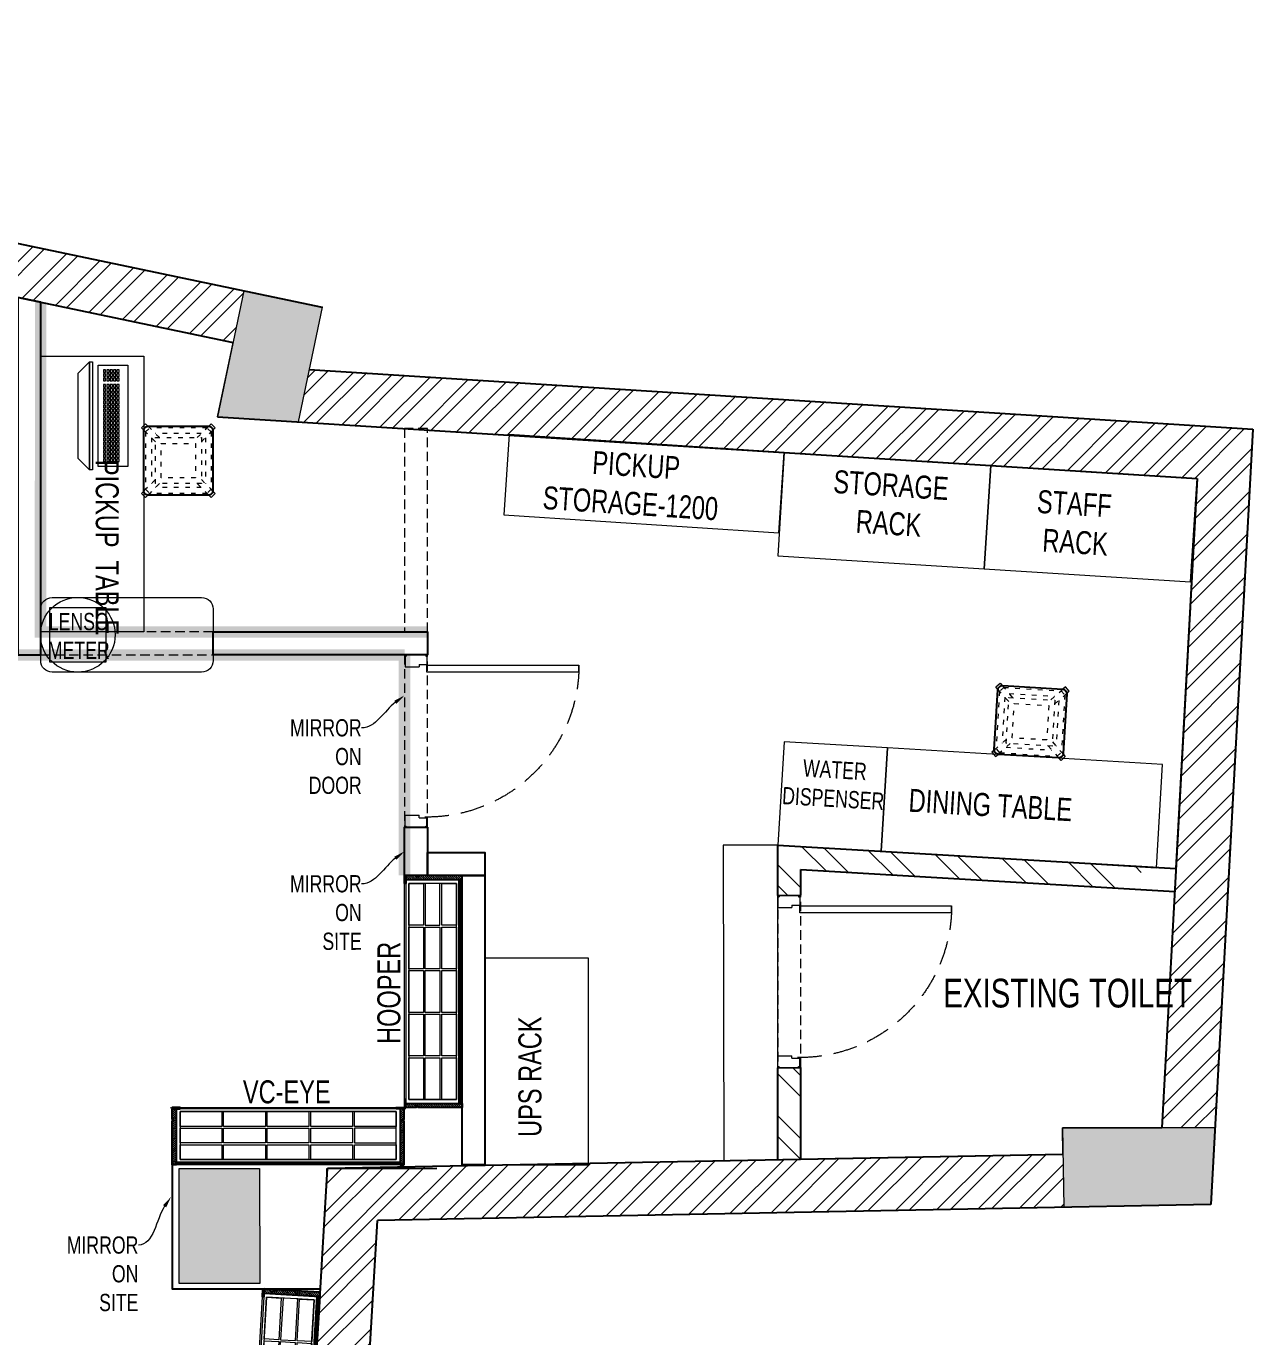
# Model space of a CAD drawing. Header units: feet. Extents: x 6677543 to 6687447, y -5287600 to -5276945.
# Drawn here: x 6682110 to 6687447, y -5282649 to -5276945 of the extents above; entities that cross this region are included whole.
import ezdxf
from ezdxf import colors
from ezdxf.entities.mleader import LeaderData, LeaderLine
from ezdxf.math import Vec2, Vec3

# ---------------------------------------------------------------- set-up
doc = ezdxf.new("R2010")
doc.units = ezdxf.units.FT
doc.header["$LTSCALE"] = 33
doc.header["$MEASUREMENT"] = 0
for name, pattern in [('a_p6_plan_L18$0$HIDDEN', [0.375, 0.25, -0.125]), ('ACAD_ISO03W100', [30, 12, -18]), ('HIDDEN2', [4.7625, 3.175, -1.5875])]:
    doc.linetypes.add(name, pattern=pattern)
for name, color, linetype, lineweight in [('A-COL', 243, 'Continuous', 9), ('A-STAIR', 6, 'Continuous', 5), ('brick wall hatch', 251, 'Continuous', 0), ('column hatch', 5, 'Continuous', 0), ('Door', 2, 'Continuous', 13), ('LENS-CURTAIN', 5, 'a_p6_plan_L18$0$HIDDEN', 9), ('LENS-DIM', 252, 'Continuous', 5), ('LENS-DOOR', 34, 'Continuous', 20), ('LENS-PARTITION', 21, 'Continuous', 25), ('LENS-TEXT', 31, 'Continuous', 5), ('LENS_CURTAIN', 5, 'a_p6_plan_L18$0$HIDDEN', 9), ('LK-EQPMT', 3, 'Continuous', 18), ('LK-FF&E WALL', 1, 'Continuous', 9), ('LK-FLUTTED FINISH', 20, 'Continuous', 30), ('LK-IT', 3, 'Continuous', 18), ('LK-MIRROR', 133, 'Continuous', 13), ('LK-TILES FINISH', 251, 'Continuous', 5), ('LN-ELEVATION-1', 81, 'Continuous', 25), ('LN-ELEVATION-2', 103, 'Continuous', 20), ('LN-ELEVATION-3', 125, 'Continuous', 18), ('LN-ELEVATION-5', 167, 'Continuous', 5), ('LN-HATCH', 251, 'Continuous', 0), ('PLANO-TXT', 252, 'Continuous', 5), ('TEXT', 1, 'Continuous', 0)]:
    doc.layers.add(name, color=color, linetype=linetype, lineweight=lineweight)
doc.layers.add('A-WALL', color=1, linetype='Continuous')
doc.styles.add('LK TXT', font='GILC____.TTF', dxfattribs={"height": 100})
doc.styles.get("Standard").update_dxf_attribs({"font": 'GILC____.TTF'})
pattern_1 = [(45, (7858558.917, 3503823.203), (-4.4901280605, 4.4901280605), [])]

# ---------------------------------------------------------------- blocks, each defined once
blk = doc.blocks.new('*U43')
at = {"layer": 'LENS-DOOR'}
for p, q in [((548121.8, 1779234.5), (548121.8, 1778573.7)), ((548121.8, 1779234.5), (548153, 1779234.5)), ((548153, 1778573.7), (548153, 1779234.5)), ((547448, 1778568.5), (547453.2, 1778568.5)), ((547448, 1778484.2), (547448, 1778568.5)), ((547453.2, 1778573.7), (547489.6, 1778573.7)), ((547453.2, 1778568.5), (547453.2, 1778573.7)), ((547489.6, 1778539.9), (547489.6, 1778573.7)), ((548121.8, 1778573.7), (548153, 1778573.7)), ((548192.1, 1778573.7), (548155.6, 1778573.7)), ((548155.6, 1778539.9), (548155.6, 1778573.7)), ((548192.1, 1778568.5), (548192.1, 1778573.7)), ((548197.3, 1778568.5), (548192.1, 1778568.5)), ((548197.3, 1778484.2), (548197.3, 1778568.5)), ((547489.6, 1778539.9), (547500.1, 1778539.9)), ((547500.1, 1778479), (547500.1, 1778539.9)), ((548145.2, 1778479), (548145.2, 1778539.9)), ((548155.6, 1778539.9), (548145.2, 1778539.9)), ((547448, 1778484.2), (547453.2, 1778484.2)), ((547453.2, 1778479), (547453.2, 1778484.2)), ((547453.2, 1778479), (547500.1, 1778479)), ((548192.1, 1778479), (548145.2, 1778479)), ((548192.1, 1778479), (548192.1, 1778484.2)), ((548197.3, 1778484.2), (548192.1, 1778484.2))]:
    blk.add_line(p, q, dxfattribs=at)
at = {"layer": 'LENS-DOOR', "color": 7, "linetype": 'HIDDEN2'}
blk.add_ellipse((548153, 1778573.7), major_axis=(-660.8, 0), ratio=1, start_param=-1.570791, end_param=0.051209, dxfattribs=at)
blk = doc.blocks.new('A$C8d798a6e')
at = {"layer": 'brick wall hatch'}
h = blk.add_hatch(dxfattribs=at)
h.set_pattern_fill('ANSI32', color=256, scale=514.888744, angle=90)
h.set_pattern_definition([(135, (-262771.84, 4252.76), (-136.5305, -136.5305), []), (135, (-262771.84, 4343.78), (-136.5305, -136.5305), [])])
h.paths.add_polyline_path([(5966.8, -540.7), (5866.8, -542.6), (5866.8, -942.7), (5966.8, -940.8)])
h.paths.add_polyline_path([(5866.8, 427.3), (5866.8, 207.5), (5966.8, 209.4), (5966.8, 321.2), (7443.2, 233.8), (7448.7, 333.6)])
at = {"layer": 'column hatch'}
h = blk.add_hatch(color=8, dxfattribs=at)
h.dxf.hatch_style = 1
h.paths.add_polyline_path([(573.7, -986.5), (227.6, -987.3), (228.9, -1487.3), (569, -1486.5)])
h.paths.add_polyline_path([(3611, -981.8), (3611, -980.3), (3261, -981.1), (3261, -981.8), (3262.2, -1481.1), (3612.2, -1480.3)])
h.paths.add_polyline_path([(532.2, -5449.8), (182.2, -5450.6), (182.2, -5742.2), (532.2, -5742.2)])
h.paths.add_polyline_path([(3382.2, -5442.9), (3032.2, -5443.7), (3032.2, -5742.2), (3382.2, -5742.2)])
h.paths.add_polyline_path([(724.2, 3428.1), (381.5, 3499.7), (267.1, 2951.5), (609.7, 2880)])
h.paths.add_polyline_path([(3884.2, 2768.5), (3543.4, 2839.6), (3428.9, 2291.4), (3780, 2269.3)])
h.paths.add_polyline_path([(7767.5, -804), (7104.3, -802.9), (7111, -1148.9), (7749.5, -1136.6)])
at = {"layer": 'LN-HATCH'}
h = blk.add_hatch(dxfattribs=at)
h.set_pattern_fill('ANSI32', color=256, scale=333, angle=180)
h.set_pattern_definition([(225, (-7770641.83, 5275627.41), (88.2999593, -88.2999593), []), (225, (-7770700.7, 5275627.41), (88.2999593, -88.2999593), [])])
h.paths.add_polyline_path([(-1740.7, 3707.7), (334.5, 3274.5), (381.5, 3499.7), (-1971.4, 3990.8), (-1947.8, -5742.8), (-1717.8, -5742.2)])
h.paths.add_polyline_path([(724.2, 3428.1), (677.2, 3203), (3496.4, 2614.5), (3543.4, 2839.6)])
h.paths.add_polyline_path([(3827.4, 2496.7), (3780, 2269.3), (7690.5, 2022.3), (7537.2, -803.6), (7767.5, -804), (7932.5, 2237.4)])
h.paths.add_polyline_path([(7106.5, -918.9), (3907.1, -980.3), (3632.2, -5672.2), (3382.2, -5672.2), (3382.2, -5742.2), (3858.5, -5742.2), (4124.3, -1206.2), (7111, -1148.9)])
at = {"layer": 'A-COL'}
for p, q in [((3543.4, 2839.6), (3428.9, 2291.4)), ((3543.4, 2839.6), (3886, 2768.1)), ((3884.2, 2768.5), (3780, 2269.3)), ((3428.9, 2291.4), (3778.2, 2269.4)), ((7767.5, -804), (7104.3, -802.9)), ((7104.3, -802.9), (7111, -1148.9)), ((3261, -981.1), (3611, -980.3)), ((3262.2, -1481.1), (3261, -981.1)), ((3611, -980.3), (3612.2, -1480.3)), ((7749.5, -1136.6), (7111, -1148.9)), ((3612.2, -1480.3), (3262.2, -1481.1))]:
    blk.add_line(p, q, dxfattribs=at)
at = {"layer": 'A-STAIR'}
for p, q in [((5628.5, 427.3), (5631.4, -947.2)), ((5866.8, 427.3), (5628.5, 427.3)), ((5866.8, -542.6), (5866.8, 259.8))]:
    blk.add_line(p, q, dxfattribs=at)
at = {"layer": 'A-WALL'}
for p, q in [((-1971.4, 3990.8), (3884.2, 2768.5)), ((677.2, 3203), (3496.4, 2614.5)), ((3827.4, 2496.7), (7932.5, 2237.4)), ((3428.9, 2291.4), (7690.5, 2022.3)), ((7932.5, 2237.4), (7749.5, -1136.6)), ((7690.5, 2022.3), (7537.2, -803.6)), ((5866.8, 207.5), (5866.8, 427.3)), ((5866.8, 427.3), (7598.4, 324.7)), ((5966.8, 209.4), (5966.8, 321.2)), ((5966.8, 321.2), (7593, 224.9)), ((5866.8, 207.5), (5966.8, 209.4)), ((5866.8, -542.6), (5966.8, -540.7)), ((5866.8, -942.7), (5866.8, -542.6)), ((5966.8, -940.8), (5966.8, -540.7)), ((7106.5, -918.9), (3907.1, -980.3)), ((3632.2, -5672.2), (3907.1, -980.3)), ((3907.1, -980.3), (4382.9, -979.3)), ((7749.5, -1136.6), (4124.3, -1206.2)), ((3858.5, -5742.2), (4124.3, -1206.2))]:
    blk.add_line(p, q, dxfattribs=at)
at = {"layer": 'LENS_CURTAIN', "ltscale": 5}
blk.add_lwpolyline([(5966.3, -541.7), (5966.8, 207.5), (5866.8, 207.5), (5866.3, -541.7)], close=True, dxfattribs=at)
at = {"layer": 'Door', "xscale": -1, "rotation": 270}
blk.add_blockref('*U43', (-1772612.2, -547989.8), dxfattribs=at)
at = {"layer": 'TEXT'}
blk.add_text('EXISTING TOILET', height=125, dxfattribs=at).set_placement((6585.5, -279.6))
blk = doc.blocks.new('VC HD 1010')
at = {"layer": 'LN-HATCH', "ltscale": 0.5}
h = blk.add_hatch(dxfattribs=at)
h.set_pattern_fill('ANSI31', color=256, scale=2)
h.set_pattern_definition([(45, (3761554.586, 1795022.936), (-4.490128061, 4.490128061), [])])
h.paths.add_polyline_path([(-505.2, 24), (-505.2, -166), (-499.2, -166), (-499.2, -176), (-505.2, -176), (-505.2, -220), (-487.2, -220), (-487.2, 24)])
h = blk.add_hatch(dxfattribs=at)
h.set_pattern_fill('ANSI31', color=256, scale=2)
h.set_pattern_definition(pattern_1)
h.paths.add_polyline_path([(504.8, 24), (504.8, -166), (498.8, -166), (498.8, -176), (504.8, -176), (504.8, -220), (486.8, -220), (486.8, 24)])
h = blk.add_hatch(dxfattribs=at)
h.set_pattern_fill('ANSI31', color=256, scale=2)
h.set_pattern_definition([(45, (7858741.917, 3503823.203), (-4.4901280605, 4.4901280605), [])])
h.paths.add_polyline_path([(-470.2, -220), (-470.2, -226), (-505.2, -226), (-505.2, -220)])
h = blk.add_hatch(dxfattribs=at)
h.set_pattern_fill('ANSI31', color=256, scale=2)
h.set_pattern_definition(pattern_1)
h.paths.add_polyline_path([(476.8, -220), (476.8, -226), (511.8, -226), (511.8, -220)])
at = {"layer": 'LN-ELEVATION-1', "ltscale": 0.5}
for points in [[(-505.2, 24), (-505.2, -166), (-499.2, -166), (-499.2, -176), (-505.2, -176), (-505.2, -220), (-487.2, -220), (-487.2, 24)], [(486.8, 12), (-487.2, 12), (-487.2, 18), (486.8, 18)], [(504.8, 24), (504.8, -166), (498.8, -166), (498.8, -176), (504.8, -176), (504.8, -220), (486.8, -220), (486.8, 24)], [(-470.2, -220), (-470.2, -226), (-505.2, -226), (-505.2, -220)], [(469.8, -220), (469.8, -226), (504.8, -226), (504.8, -220)]]:
    blk.add_lwpolyline(points, close=True, dxfattribs=at)
at = {"layer": 'LN-ELEVATION-2', "ltscale": 0.5}
blk.add_lwpolyline([(470.2, 0), (-470.2, 0), (-470.2, -208), (470.2, -208)], close=True, dxfattribs=at)
at = {"layer": 'LN-ELEVATION-3', "ltscale": 0.5}
for p, q in [((-487.2, 24), (486.8, 24)), ((-470.2, -220), (469.8, -220)), ((469.8, -226), (-470.2, -226))]:
    blk.add_line(p, q, dxfattribs=at)
for points in [[(-470.2, 0), (-288.5, 0), (-288.5, -64), (-470.2, -64)], [(-280.5, 0), (-98.8, 0), (-98.8, -64), (-280.5, -64)], [(-90.8, 0), (90.8, 0), (90.8, -64), (-90.8, -64)], [(98.8, 0), (280.5, 0), (280.5, -64), (98.8, -64)], [(288.5, 0), (470.2, 0), (470.2, -64), (288.5, -64)], [(-470.2, -136), (-288.5, -136), (-288.5, -72), (-470.2, -72)], [(-280.5, -72), (-98.8, -72), (-98.8, -136), (-280.5, -136)], [(-90.8, -72), (90.8, -72), (90.8, -136), (-90.8, -136)], [(98.8, -72), (280.5, -72), (280.5, -136), (98.8, -136)], [(288.5, -72), (470.2, -72), (470.2, -136), (288.5, -136)], [(-470.2, -144), (-288.5, -144), (-288.5, -208), (-470.2, -208)], [(-280.5, -144), (-98.8, -144), (-98.8, -208), (-280.5, -208)], [(-90.8, -144), (90.8, -144), (90.8, -208), (-90.8, -208)], [(98.8, -144), (280.5, -144), (280.5, -208), (98.8, -208)], [(288.5, -144), (470.2, -144), (470.2, -208), (288.5, -208)]]:
    blk.add_lwpolyline(points, close=True, dxfattribs=at)
blk = doc.blocks.new('CLENS 600 TYPE 6')
at = {"layer": 'LN-ELEVATION-1', "ltscale": 0.5}
blk.add_lwpolyline([(130, -225), (-130, -225, -0.414214), (-150, -205), (-150, 55, -0.414214), (-130, 75), (130, 75, -0.414214), (150, 55), (150, -205, -0.414214)], format="xyb", close=True, dxfattribs=at)
at = {"layer": 'LN-ELEVATION-3', "linetype": 'ACAD_ISO03W100', "ltscale": 0.05}
for p, q in [((-82.3, 25), (-124.7, 67.4)), ((124.7, 67.4), (-124.7, 67.4)), ((82.3, 25), (124.7, 67.4)), ((-100, 7.3), (-142.4, 49.7)), ((-142.4, -199.7), (-142.4, 49.7)), ((-117.4, -174.7), (-117.4, 24.7)), ((99.7, 42.4), (-99.7, 42.4)), ((100, 7.3), (142.4, 49.7)), ((117.4, -174.7), (117.4, 24.7)), ((142.4, -199.7), (142.4, 49.7)), ((-100, -157.3), (-142.4, -199.7)), ((100, -157.3), (142.4, -199.7)), ((-82.3, -175), (-124.7, -217.4)), ((124.7, -217.4), (-124.7, -217.4)), ((99.7, -192.4), (-99.7, -192.4)), ((82.3, -175), (124.7, -217.4))]:
    blk.add_line(p, q, dxfattribs=at)
for points in [[(-132.2, 74.9), (-124.7, 67.4), (-142.4, 49.7), (-149.9, 57.2)], [(132.2, 74.9), (124.7, 67.4), (142.4, 49.7), (149.9, 57.2)], [(-132.2, -224.9), (-124.7, -217.4), (-142.4, -199.7), (-149.9, -207.2)], [(132.2, -224.9), (124.7, -217.4), (142.4, -199.7), (149.9, -207.2)]]:
    blk.add_lwpolyline(points, dxfattribs=at)
for points in [[(100, -175), (-100, -175), (-100, 25), (100, 25)], [(75, -150), (-75, -150), (-75, 0), (75, 0)]]:
    blk.add_lwpolyline(points, close=True, dxfattribs=at)
at = {"layer": 'LN-ELEVATION-5', "ltscale": 0.5}
for points in [[(-149.9, 57.2), (-160.1, 67.4), (-142.4, 85.1), (-132.2, 74.9)], [(149.9, 57.2), (160.1, 67.4), (142.4, 85.1), (132.2, 74.9)], [(-149.9, -207.2), (-160.1, -217.4), (-142.4, -235.1), (-132.2, -224.9)], [(149.9, -207.2), (160.1, -217.4), (142.4, -235.1), (132.2, -224.9)]]:
    blk.add_lwpolyline(points, dxfattribs=at)
blk = doc.blocks.new('*U25')
at = {"layer": 'LK-EQPMT', "ltscale": 12}
blk.add_lwpolyline([(6, 4.9), (-6, 4.9), (-6, -4.9), (6, -4.9)], close=True, dxfattribs=at)
blk = doc.blocks.new('*U26')
at = {"color": 0, "linetype": 'ByBlock', "lineweight": -2}
for p in [(0, 0), (18, 0), (35.9, 0), (53.9, 0), (71.8, 0), (89.8, 0), (107.8, 0), (125.7, 0), (143.7, 0), (161.6, 0), (179.6, 0), (197.6, 0), (215.5, 0), (233.5, 0), (251.4, 0), (269.4, 0), (287.4, 0), (305.3, 0), (323.3, 0), (0, -14.7), (0, -29.5), (0, -44.2), (0, -59), (18, -14.7), (18, -29.5), (18, -44.2), (18, -59), (35.9, -14.7), (35.9, -29.5), (35.9, -44.2), (35.9, -59), (53.9, -14.7), (53.9, -29.5), (53.9, -44.2), (53.9, -59), (71.8, -14.7), (71.8, -29.5), (71.8, -44.2), (71.8, -59), (89.8, -14.7), (89.8, -29.5), (89.8, -44.2), (89.8, -59), (107.8, -14.7), (107.8, -29.5), (107.8, -44.2), (107.8, -59), (125.7, -14.7), (125.7, -29.5), (125.7, -44.2), (125.7, -59), (143.7, -14.7), (143.7, -29.5), (143.7, -44.2), (143.7, -59), (161.6, -14.7), (161.6, -29.5), (161.6, -44.2), (161.6, -59), (179.6, -14.7), (179.6, -29.5), (179.6, -44.2), (179.6, -59), (197.6, -14.7), (197.6, -29.5), (197.6, -44.2), (197.6, -59), (215.5, -14.7), (215.5, -29.5), (215.5, -44.2), (215.5, -59), (233.5, -14.7), (233.5, -29.5), (233.5, -44.2), (233.5, -59), (251.4, -14.7), (251.4, -29.5), (251.4, -44.2), (251.4, -59), (269.4, -14.7), (269.4, -29.5), (269.4, -44.2), (269.4, -59), (287.4, -14.7), (287.4, -29.5), (287.4, -44.2), (287.4, -59), (305.3, -14.7), (305.3, -29.5), (305.3, -44.2), (305.3, -59), (323.3, -14.7), (323.3, -29.5), (323.3, -44.2), (323.3, -59)]:
    blk.add_blockref('*U25', p, dxfattribs=at)
blk = doc.blocks.new('*U23')
at = {"layer": 'LK-EQPMT', "ltscale": 12}
blk.add_lwpolyline([(6, 4.9), (-6, 4.9), (-6, -4.9), (6, -4.9)], close=True, dxfattribs=at)
blk = doc.blocks.new('*U24')
at = {"color": 0, "linetype": 'ByBlock', "lineweight": -2}
for p in [(0, 0), (18, 0), (35.9, 0), (0, -14.7), (0, -29.5), (0, -44.2), (0, -59), (18, -14.7), (18, -29.5), (18, -44.2), (18, -59), (35.9, -14.7), (35.9, -29.5), (35.9, -44.2), (35.9, -59)]:
    blk.add_blockref('*U23', p, dxfattribs=at)
blk = doc.blocks.new('*U18')
at = {"ltscale": 12}
blk.add_lwpolyline([(8, 0), (8, 129.1), (448, 129.1), (448, 0)], close=True, dxfattribs=at)
for name, p in [('*U26', (35.2, 101.6)), ('*U24', (386.6, 101.6))]:
    blk.add_blockref(name, p)
blk = doc.blocks.new('Pickup table PC')
at = {"layer": 'LN-ELEVATION-2', "ltscale": 0.5}
for points in [[(470, 50), (0, 50), (0, 62), (470, 62)], [(420, 0), (50, 0), (0, 50), (470, 50)]]:
    blk.add_lwpolyline(points, close=True, dxfattribs=at)
blk = doc.blocks.new('*U45')
at = {"layer": 'LENS-DOOR'}
for p, q in [((547491.5, 1778573.8), (547491.5, 1779235.3)), ((547522.8, 1779235.3), (547491.5, 1779235.3)), ((547522.8, 1779235.3), (547522.8, 1778573.8)), ((547447.3, 1778568.6), (547452.5, 1778568.6)), ((547447.3, 1778484.1), (547447.3, 1778568.6)), ((547452.5, 1778573.8), (547488.9, 1778573.8)), ((547452.5, 1778568.6), (547452.5, 1778573.8)), ((547488.9, 1778539.9), (547488.9, 1778573.8)), ((547522.8, 1778573.8), (547491.5, 1778573.8)), ((548192.1, 1778573.8), (548155.6, 1778573.8)), ((548155.6, 1778539.9), (548155.6, 1778573.8)), ((548192.1, 1778568.6), (548192.1, 1778573.8)), ((548197.3, 1778568.6), (548192.1, 1778568.6)), ((548197.3, 1778484.1), (548197.3, 1778568.6)), ((547488.9, 1778539.9), (547499.3, 1778539.9)), ((547499.3, 1778478.9), (547499.3, 1778539.9)), ((548145.2, 1778478.9), (548145.2, 1778539.9)), ((548155.6, 1778539.9), (548145.2, 1778539.9)), ((547447.3, 1778484.1), (547452.5, 1778484.1)), ((547452.5, 1778478.9), (547452.5, 1778484.1)), ((547452.5, 1778478.9), (547499.3, 1778478.9)), ((548192.1, 1778478.9), (548145.2, 1778478.9)), ((548192.1, 1778478.9), (548192.1, 1778484.1)), ((548197.3, 1778484.1), (548192.1, 1778484.1))]:
    blk.add_line(p, q, dxfattribs=at)
at = {"layer": 'LENS-DOOR', "color": 7, "linetype": 'HIDDEN2', "extrusion": (0, 0, -1)}
blk.add_ellipse((547491.5, 1778573.8), major_axis=(661.5, 0), ratio=1, start_param=-1.570791, end_param=0.051209, dxfattribs=at)
blk = doc.blocks.new('Stool')
at = {"layer": 'LN-ELEVATION-1', "ltscale": 0.5}
blk.add_lwpolyline([(-130, 300), (130, 300, -0.414214), (150, 280), (150, 20, -0.414214), (130, 0), (-130, 0, -0.414214), (-150, 20), (-150, 280, -0.414214)], format="xyb", close=True, dxfattribs=at)
at = {"layer": 'LN-ELEVATION-3', "linetype": 'ACAD_ISO03W100', "ltscale": 0.05}
for p, q in [((-82.3, 250), (-124.7, 292.4)), ((-124.7, 292.4), (124.7, 292.4)), ((82.3, 250), (124.7, 292.4)), ((-100, 232.3), (-142.4, 274.7)), ((-142.4, 274.7), (-142.4, 25.3)), ((-117.4, 249.7), (-117.4, 50.3)), ((-99.7, 267.4), (99.7, 267.4)), ((100, 232.3), (142.4, 274.7)), ((117.4, 249.7), (117.4, 50.3)), ((142.4, 274.7), (142.4, 25.3)), ((-100, 67.7), (-142.4, 25.3)), ((100, 67.7), (142.4, 25.3)), ((-82.3, 50), (-124.7, 7.6)), ((-124.7, 7.6), (124.7, 7.6)), ((-99.7, 32.6), (99.7, 32.6)), ((82.3, 50), (124.7, 7.6))]:
    blk.add_line(p, q, dxfattribs=at)
for points in [[(-132.2, 299.9), (-124.7, 292.4), (-142.4, 274.7), (-149.9, 282.2)], [(132.2, 299.9), (124.7, 292.4), (142.4, 274.7), (149.9, 282.2)], [(-132.2, 0.1), (-124.7, 7.6), (-142.4, 25.3), (-149.9, 17.8)], [(132.2, 0.1), (124.7, 7.6), (142.4, 25.3), (149.9, 17.8)]]:
    blk.add_lwpolyline(points, dxfattribs=at)
for points in [[(-100, 250), (100, 250), (100, 50), (-100, 50)], [(-75, 225), (75, 225), (75, 75), (-75, 75)]]:
    blk.add_lwpolyline(points, close=True, dxfattribs=at)
at = {"layer": 'LN-ELEVATION-5', "ltscale": 0.5}
for points in [[(-149.9, 282.2), (-160.1, 292.4), (-142.4, 310.1), (-132.2, 299.9)], [(149.9, 282.2), (160.1, 292.4), (142.4, 310.1), (132.2, 299.9)], [(-149.9, 17.8), (-160.1, 7.6), (-142.4, -10.1), (-132.2, 0.1)], [(149.9, 17.8), (160.1, 7.6), (142.4, -10.1), (132.2, 0.1)]]:
    blk.add_lwpolyline(points, dxfattribs=at)

msp = doc.modelspace()

# ---------------------------------------------------------------- linework, layer by layer
at = {"layer": 'LENS-CURTAIN', "ltscale": 5}
msp.add_lwpolyline([(6682923.5, -5279581.2), (6682173.5, -5279581.2), (6682173.5, -5279681.2), (6682923.5, -5279681.2)], close=True, dxfattribs=at)
at = {"layer": 'LENS-DIM', "color": 3}
msp.add_lwpolyline([(6683146.4, -5286608.2), (6683419.1, -5281953.2), (6683418.4, -5281916.3), (6685380.9, -5281878.6), (6685380.9, -5281478.6), (6685480.9, -5281476.6), (6685480.9, -5281876.7), (6686620.7, -5281854.8), (6686618.5, -5281738.8), (6687051.4, -5281739.5), (6687107.2, -5280711), (6685480.9, -5280614.7), (6685480.9, -5280726.5), (6685380.9, -5280728.4), (6685380.9, -5280508.6), (6687112.6, -5280611.2), (6687204.6, -5278913.7), (6682943.1, -5278644.5), (6683010.6, -5278321.5), (6680191.3, -5277732.9)], dxfattribs=at)
at = {"layer": 'LENS-PARTITION'}
for points in [[(6682073.5, -5279681.2), (6682173.5, -5279681.2), (6682173.5, -5278146.7), (6682073.5, -5278125.8)], [(6683856.3, -5279681.2), (6682923.5, -5279681.2), (6682923.5, -5279581.2), (6683856.3, -5279581.2)], [(6682923.5, -5279581.2), (6683856.3, -5279581.2), (6683856.3, -5279681.2), (6682923.5, -5279681.2)], [(6683856.3, -5280431.2), (6683856.3, -5280640.9), (6683756.3, -5280640.9), (6683756.3, -5280431.2)], [(6684106.3, -5280640.9), (6683856.3, -5280640.9), (6683856.3, -5280540.9), (6684106.3, -5280540.9)], [(6684106.3, -5280640.9), (6684106.3, -5281900.9), (6684006.3, -5281900.9), (6684006.3, -5280640.9)]]:
    msp.add_lwpolyline(points, close=True, dxfattribs=at)
msp.add_lwpolyline([(6682745, -5281652.6), (6682745, -5282440.3), (6683390.6, -5282440.3)], dxfattribs=at)
at = {"layer": 'LENS_CURTAIN', "ltscale": 5}
for points in [[(6683856.3, -5279581.2), (6683856.3, -5278695.9), (6683756.3, -5278695.9), (6683756.3, -5279581.2)], [(6682173.5, -5279681.2), (6682923.5, -5279681.2), (6682923.5, -5279581.2), (6682173.5, -5279581.2)], [(6683856.3, -5280431.2), (6683856.3, -5279681.2), (6683756.3, -5279681.2), (6683756.3, -5280431.2)]]:
    msp.add_lwpolyline(points, close=True, dxfattribs=at)
at = {"layer": 'LK-EQPMT'}
msp.add_lwpolyline([(6682457.8, -5279711.2), (6682457.8, -5279476.2), (6682211.8, -5279476.2), (6682211.8, -5279711.2)], close=True, dxfattribs=at)
at = {"layer": 'LK-FF&E WALL'}
for points in [[(6682172.3, -5279581.2), (6682172.3, -5278381.2), (6682622.3, -5278381.2), (6682622.3, -5279581.2)], [(6685385.3, -5279149.4), (6685408.2, -5278800.2), (6684210.8, -5278721.7), (6684187.9, -5279070.9)], [(6686306.4, -5278856.9), (6685408.2, -5278800.2), (6685379.9, -5279249.3), (6686278.1, -5279306)], [(6687204.6, -5278913.7), (6686306.4, -5278856.9), (6686278.1, -5279306), (6687176.3, -5279362.8)], [(6685380.9, -5280508.6), (6685830.2, -5280535.2), (6685856.8, -5280086), (6685407.5, -5280059.4)], [(6685830.2, -5280535.2), (6687028, -5280607.5), (6687054.6, -5280158.3), (6685856.8, -5280086)], [(6684106.3, -5281000.9), (6684106.3, -5281900.9), (6684556.3, -5281900.9), (6684556.3, -5281000.9)]]:
    msp.add_lwpolyline(points, close=True, dxfattribs=at)
msp.add_lwpolyline([(6682173.5, -5279706.2), (6682173.5, -5279481.2, -0.414214), (6682223.5, -5279431.2), (6682873.5, -5279431.2, -0.414214), (6682923.5, -5279481.2), (6682923.5, -5279706.2, -0.414214), (6682873.5, -5279756.2), (6682223.5, -5279756.2, -0.414214)], format="xyb", close=True, dxfattribs=at)
msp.add_circle((6682334.8, -5279593.7), 162.5, dxfattribs=at)
at = {"layer": 'LK-FLUTTED FINISH', "linetype": 'ACAD_ISO03W100', "ltscale": 0.05, "const_width": 50}
msp.add_lwpolyline([(6683756.3, -5279681.2), (6678229.1, -5279681.2)], dxfattribs=at)
at = {"layer": 'LK-MIRROR', "linetype": 'ACAD_ISO03W100', "ltscale": 0.05, "const_width": 50}
msp.add_lwpolyline([(6683756.3, -5280640.9), (6683756.3, -5279681.2)], dxfattribs=at)
at = {"layer": 'LK-TILES FINISH', "color": 212, "linetype": 'ACAD_ISO03W100', "ltscale": 0.05, "const_width": 50}
msp.add_lwpolyline([(6682173.5, -5278146.7), (6682172.3, -5279581.2), (6683856.3, -5279581.2)], dxfattribs=at)

# ---------------------------------------------------------------- block references
at = {"layer": 'Door', "rotation": 270}
msp.add_blockref('*U45', (4905279.9, -4732233.9), dxfattribs=at)
at = {"layer": 'LENS-DIM', "color": 3}
msp.add_blockref('A$C8d798a6e', (6679514.2, -5280935.9), dxfattribs=at)
at = {"layer": 'LK-FF&E WALL'}
for name, p, rotation in [('CLENS 600 TYPE 6', (6682697.3, -5278835.7), 89.99999999999999), ('Stool', (6686470.8, -5280121.8), 356.6109050501209), ('VC HD 1010', (6683982.3, -5281146), 269.9999999999999), ('VC HD 1010', (6683249.8, -5281876.9), 180), ('VC HD 1010', (6683336.2, -5282957.8), 266.6462376925898)]:
    msp.add_blockref(name, p, dxfattribs=dict(at, rotation=rotation))
at = {"layer": 'LK-IT', "rotation": 270}
msp.add_blockref('Pickup table PC', (6682336.4, -5278405.7), dxfattribs=at)
at = {"layer": 'LK-IT', "ltscale": 0.5, "rotation": 89.99999999999999}
msp.add_blockref('*U18', (6682552.6, -5278868.7), dxfattribs=at)

# ---------------------------------------------------------------- texts
at = {"layer": 'LENS-TEXT', "color": 0, "linetype": 'Continuous', "ltscale": 3, "attachment_point": 5, "style": 'LK TXT'}
for s, width, gutter_width, insert, char_height, rotation in [(' PICKUP STORAGE-1200', 1099.487, 1, (6684744.7, -5278938.6), 100, 356.2483), ('PICKUP  TABLE  ', 783.964, 1, (6682462.2, -5279213.9), 100, 270), ('STORAGE \\PRACK', 1099.487, 1, (6685867.7, -5279025.8), 100, 356.3858), ('STAFF\\P RACK', 1099.487, 1, (6686665.3, -5279106.9), 100, 356.3858), ('WATER \\PDISPENSER', 264.162, 0.75, (6685625, -5280244), 75, 356.6109), ('DINING TABLE', 783.964, 1, (6686305.4, -5280335), 100, 356.6109), ('UPS RACK', 1099.487, 1, (6684302.5, -5281516.8), 100, 90)]:
    msp.add_mtext_dynamic_manual_height_columns(s, width=width, gutter_width=gutter_width, heights=[0], dxfattribs=dict(at, insert=insert, char_height=char_height, rotation=rotation))
at = {"layer": 'LENS-TEXT', "color": 0, "linetype": 'Continuous', "ltscale": 3, "insert": (6682339.1, -5279598.5), "char_height": 75, "attachment_point": 5, "style": 'LK TXT'}
msp.add_mtext_dynamic_manual_height_columns('LENSO\\PMETER', width=353.056, gutter_width=0.5, heights=[0], dxfattribs=at)
at = {"layer": 'PLANO-TXT', "linetype": 'Continuous', "ltscale": 3, "insert": (6683688.7, -5281152), "char_height": 100, "width": 244.677, "attachment_point": 5, "rotation": 90, "style": 'LK TXT'}
msp.add_mtext('HOOPER', dxfattribs=at)
at = {"layer": 'PLANO-TXT', "linetype": 'Continuous', "ltscale": 3, "insert": (6683243.9, -5281583.3), "char_height": 100, "width": 244.677, "attachment_point": 5, "style": 'LK TXT'}
msp.add_mtext('VC-EYE', dxfattribs=at)

# ---------------------------------------------------------------- leaders
at = {"layer": 'LENS-TEXT', "color": 0, "linetype": 'Continuous', "ltscale": 3}
ml = msp.add_multileader_mtext('Standard', dxfattribs=at)
ml.set_content('\\pxqr,t3;{\\C0;MIRROR ON DOOR}', color=1)
ml.set_leader_properties(color=256, linetype='ByLayer', lineweight=-1)
ml.build(insert=Vec2(0, 0))
ml.multileader.update_dxf_attribs({"leader_type": 2, "dogleg_length": 0.36, "arrow_head_size": 50})
ctx = ml.context
ctx.base_point, ctx.char_height, ctx.arrow_head_size, ctx.landing_gap_size, ctx.plane_origin, ctx.plane_x_axis, ctx.plane_y_axis = Vec3(6683333.2, -5279999), 75, 50, 0.09, Vec3(6677291.9, -5281634.8), Vec3(0.999999, 0.001097), Vec3(-0.001097, 0.999999)
ctx.text_align_type = 2
notes = []
notes.append((ctx, [(1, (1, 1, 0), (6683570.1, -5279998.8), (-0.999999, -0.001097), 0.36, [(1, [(6683756.3, -5279857.3)], 0, [])])]))
ctx.mtext.insert, ctx.mtext.text_direction, ctx.mtext.rotation, ctx.mtext.width, ctx.mtext.alignment, ctx.mtext.flow_direction = Vec3(6683569.6, -5279960.8), Vec3(0.999999, 0.001097), 0.001097, 289.544, 3, 5
ml = msp.add_multileader_mtext('Standard', dxfattribs=at)
ml.set_content('\\pxqr,t3;{\\C0;MIRROR ON SITE}', color=1)
ml.set_leader_properties(color=256, linetype='ByLayer', lineweight=-1)
ml.build(insert=Vec2(0, 0))
ml.multileader.update_dxf_attribs({"leader_type": 2, "dogleg_length": 0.36, "arrow_head_size": 50})
ctx = ml.context
ctx.base_point, ctx.char_height, ctx.arrow_head_size, ctx.landing_gap_size, ctx.plane_origin, ctx.plane_x_axis, ctx.plane_y_axis = Vec3(6683319.7, -5280677.8), 75, 50, 0.09, Vec3(6677291.9, -5282313.6), Vec3(0.999999, 0.001097), Vec3(-0.001097, 0.999999)
ctx.text_align_type = 2
notes.append((ctx, [(1, (1, 1, 0), (6683570.1, -5280677.6), (-0.999999, -0.001097), 0.36, [(1, [(6683756.3, -5280536)], 0, [])])]))
ctx.mtext.insert, ctx.mtext.text_direction, ctx.mtext.rotation, ctx.mtext.width, ctx.mtext.alignment, ctx.mtext.flow_direction = Vec3(6683569.6, -5280639.6), Vec3(0.999999, 0.001097), 0.001097, 289.544, 3, 5
ml = msp.add_multileader_mtext('Standard', dxfattribs=at)
ml.set_content('\\pxqr,t3;{\\C0;MIRROR ON SITE}', color=1)
ml.set_leader_properties(color=256, linetype='ByLayer', lineweight=-1)
ml.build(insert=Vec2(0, 0))
ml.multileader.update_dxf_attribs({"leader_type": 2, "dogleg_length": 0.36, "arrow_head_size": 50})
ctx = ml.context
ctx.base_point, ctx.char_height, ctx.arrow_head_size, ctx.landing_gap_size, ctx.plane_origin, ctx.plane_x_axis, ctx.plane_y_axis = Vec3(6682348.5, -5282250.1, 47488.1), 75, 50, 0.09, Vec3(6676320.7, -5283885.8, 47488.1), Vec3(0.999999, 0.001097), Vec3(-0.001097, 0.999999)
ctx.text_align_type = 2
notes.append((ctx, [(1, (1, 1, 0), (6682598.8, -5282249.8, 47488.1), (-0.999999, -0.001097), 0.36, [(1, [(6682740.6, -5282039.5, 47488.1)], 0, [])])]))
ctx.mtext.insert, ctx.mtext.text_direction, ctx.mtext.rotation, ctx.mtext.width, ctx.mtext.alignment, ctx.mtext.flow_direction = Vec3(6682598.3, -5282211.8, 47488.1), Vec3(0.999999, 0.001097), 0.001097, 289.544, 3, 5
for ctx, leaders in notes:
    for number, flags, end, landing, length, lines in leaders:
        leader = LeaderData()
        leader.index, (leader.has_last_leader_line, leader.has_dogleg_vector, leader.attachment_direction) = number, flags
        leader.last_leader_point, leader.dogleg_vector, leader.dogleg_length = Vec3(end), Vec3(landing), length
        for number, points, colour, breaks in lines:
            line = LeaderLine()
            line.index, line.vertices, line.color, line.breaks = number, Vec3.list(points), colors.encode_raw_color(colour), breaks
            leader.lines.append(line)
        ctx.leaders.append(leader)

doc.saveas('drawing.dxf')
